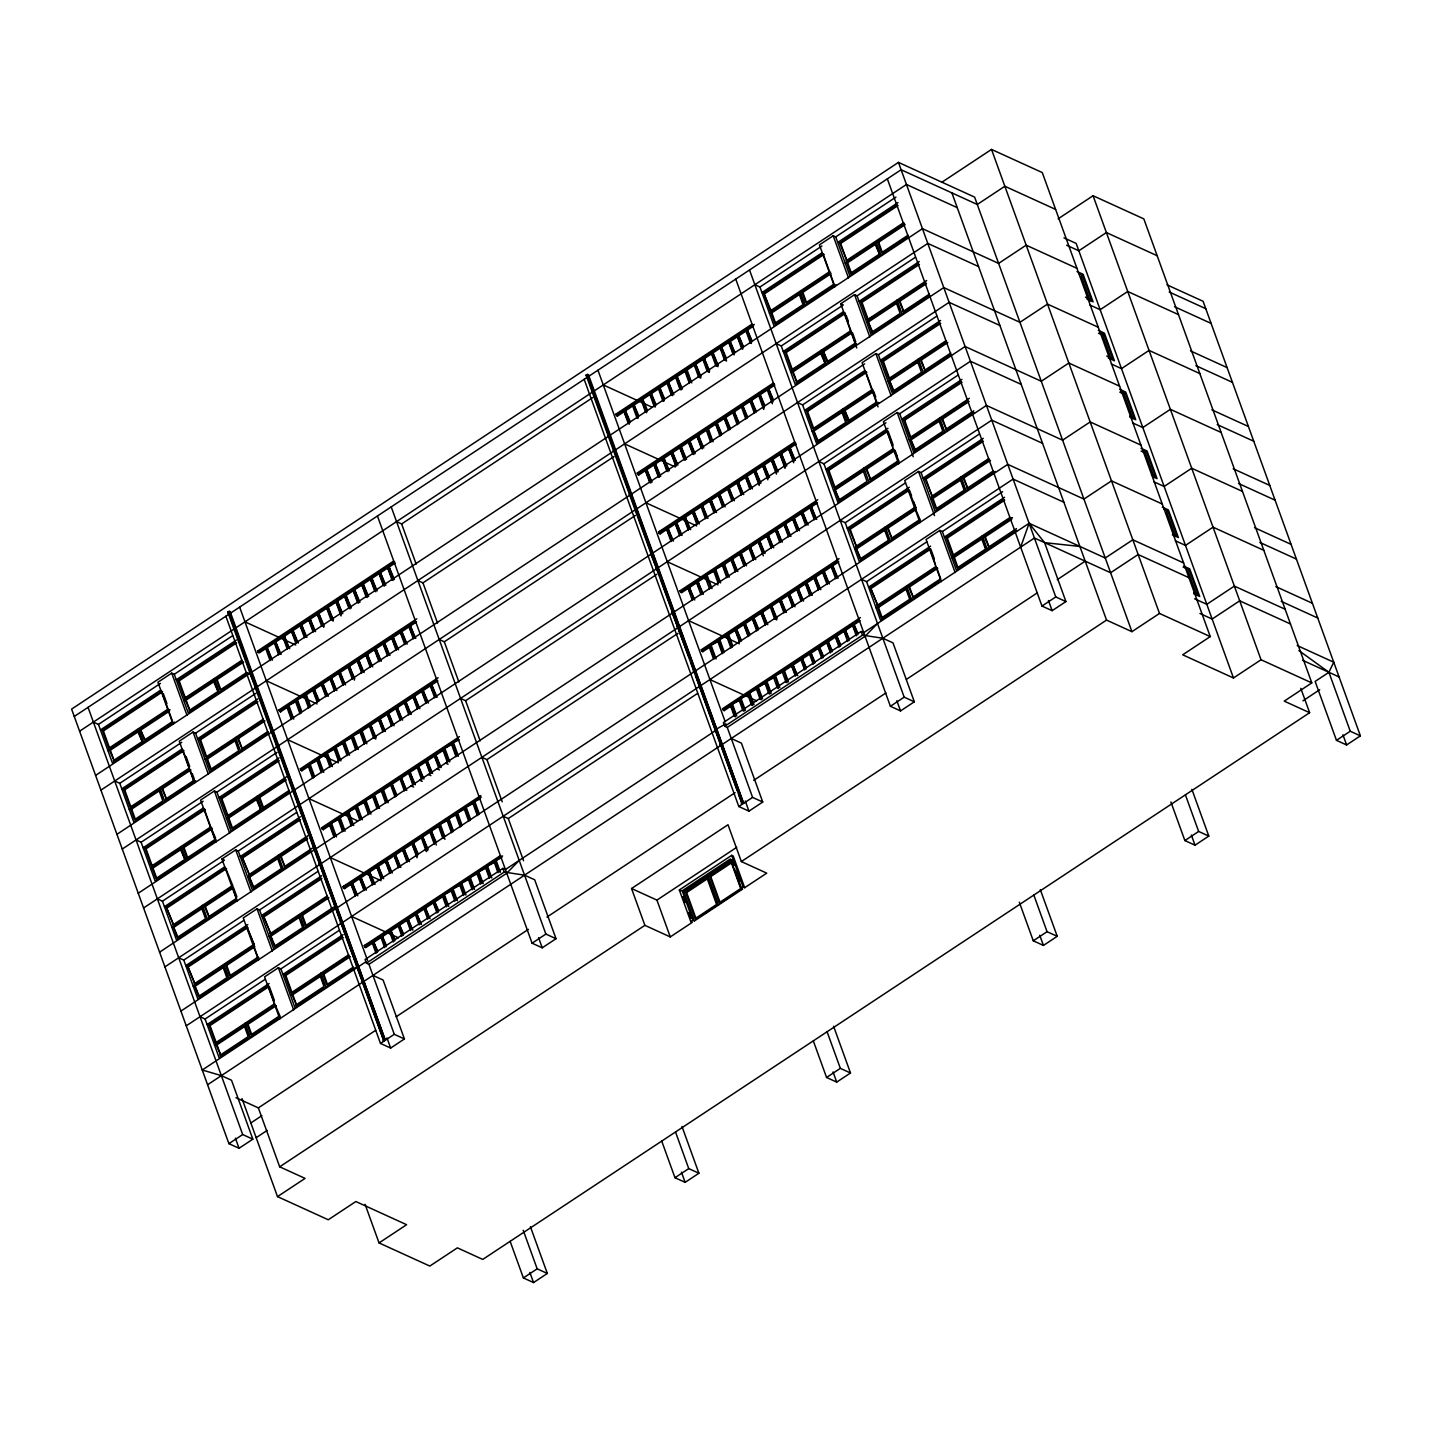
<?xml version="1.0" encoding="UTF-8"?>
<svg xmlns="http://www.w3.org/2000/svg" width="1432" height="1432" viewBox="0 0 1432 1432"><rect width="100%" height="100%" fill="white"/><g stroke="black" fill="none" stroke-linecap="round" stroke-linejoin="round"><path stroke-width="1.5" d="M1020.658 547.131L1029.107 523.289L1105.253 558.015L1132.819 539.792L1183.602 562.937M519.207 860.435L506.767 873.234L368.955 964.345L366.413 963.181L365.07 959.512L502.883 868.383L505.424 869.546L715.588 730.588L714.568 730.123L725.917 723.751M877.512 623.529L865.071 636.309L727.259 727.438L724.717 726.275L723.375 722.587L861.187 631.476L863.729 632.64L1029.107 523.289L1044.59 542.656L1065.927 601.565L1052.144 610.676L1041.977 606.058L887.339 178.857M365.07 1204.312L379.05 1242.922L429.815 1266.067L457.381 1247.845L482.763 1259.426L1309.636 712.706L1284.236 701.125L1311.802 682.903L1261.037 659.758L1233.471 677.98L1182.689 654.818L1210.255 636.596L1159.49 613.451L1131.924 631.673L974.619 197.115L898.455 162.389L71.6 709.108L228.905 1143.667L239.055 1148.285L252.838 1139.174L231.519 1080.247L221.351 1075.629L202.252 1070.008L365.822 961.839M383.937 1041.153L227.76 612.019L230.14 611.571L385.315 1040.241L229.138 611.106M738.572 794.08L742.241 804.247L586.064 375.112L588.445 374.665L743.62 803.334L587.442 374.2M230.14 611.571L227.76 612.019M586.064 375.112L588.445 374.665M74.267 716.465L229.299 613.952L249.902 670.874M587.066 375.578L587.603 377.046L230.677 613.039L228.279 613.487L229.299 613.952M591.917 391.312L594.316 390.864L906.456 184.477L957.22 207.64M79.601 731.197L234.633 628.684L233.613 628.218L236.011 627.771L592.938 391.777L613.594 448.86M248.434 673.147L188.254 712.957L174.256 674.293L171.715 673.13L157.932 682.241L173.2 724.431M908.103 236.996L849.731 275.588L835.733 236.906L833.191 235.761L819.426 244.872L834.695 287.044M93.384 722.086L98.45 724.395L160.474 683.404M174.256 674.293L232.61 635.701M396.557 521.624L401.64 523.933L592.723 397.595M754.861 284.717L759.945 287.026L821.95 246.018M835.733 236.906L895.931 197.115M100.455 729.926L160.653 690.135M176.243 679.806L236.441 640.014M761.949 292.558L822.129 252.748M837.738 242.438L897.936 202.646M102.37 730.481L161.619 691.298L162.639 691.763L103.39 730.947L102.37 730.481L108.796 748.256L168.063 709.073L161.619 691.298M242.008 660.188L184.603 698.136L178.159 680.379L235.564 642.413M763.847 293.113L823.114 253.929L829.54 271.704L770.291 310.887L763.847 293.113L771.293 311.353L791.663 297.874M874.88 242.867L847.1 261.233L839.653 242.993L897.058 205.044M178.159 680.379L179.179 680.827L236.584 642.878M764.867 293.578L824.134 254.395M839.653 242.993L840.656 243.458L898.079 205.51M941.898 182.222L991.517 149.429L1042.281 172.574L1210.255 636.596M846.079 260.767L903.485 222.801M137.597 730.356L109.817 748.721L103.39 730.947M141.303 727.904L169.066 709.538M189.31 696.149L185.605 698.601L179.179 680.827M193.016 693.697L213.386 680.236M217.091 677.784L241.167 661.87M395.196 563.009L259.192 652.938L258.172 652.473L257.635 651.005L393.585 561.111M689.705 381.968L685.713 370.924L617.496 416.032L616.476 415.566L615.939 414.099L751.889 324.205M800.936 291.752L830.56 272.17M876.724 241.632L880.429 239.198M885.978 235.51L904.505 223.267M107.955 750.637L169.978 709.628M183.744 700.517L242.617 661.602M769.449 313.268L830.077 273.172L831.097 273.637L802.851 292.325L801.831 291.86L805.786 302.814L834.05 284.127L830.077 273.172M845.238 263.148L904.111 224.233M260.517 650.235L273.548 641.608M277.271 639.155L299.628 624.37M303.351 621.918L312.659 615.76M320.106 610.837L325.69 607.132M331.293 603.445L394.606 561.577M615.939 414.099L616.959 414.546L663.517 383.776M670.964 378.836L676.548 375.148M682.133 371.461L752.91 324.67M128.433 751.8L114.309 761.144L109.333 749.724L110.353 750.189L138.6 731.519L137.579 731.054L142.574 742.474L139.262 733.345M141.356 729.693L169.602 711.006L168.6 710.54L172.556 721.495L144.31 740.183L140.336 729.228L144.668 738.822M213.064 695.863L190.116 711.024L185.122 699.622L186.142 700.069L214.388 681.399L213.386 680.934L218.362 692.354L215.051 683.225M246.59 672.557L220.098 690.063L216.143 679.108L217.145 679.573L243.637 662.067M258.172 652.473L394.176 562.543M616.476 415.566L754.288 324.438M804.05 305.088L803.03 304.64L774.784 323.31L770.828 312.355L771.83 312.82L800.094 294.133L804.05 305.088L796.998 309.76M878.836 254.52L850.572 273.19L846.616 262.235L847.637 262.7L875.883 244.031L874.863 243.565L879.839 254.985L872.786 259.657M908.067 235.188L881.593 252.694L877.619 241.74L878.639 242.205L905.113 224.681M690.743 382.434L686.071 369.546L687.092 370.011L753.5 326.102M113.307 760.678L141.553 742.009M189.096 710.576L217.342 691.889M133.731 748.31L137.275 745.965M147.084 739.485L152.383 735.976M155.909 733.649L162.98 728.977M168.278 725.469L171.804 723.142M222.891 689.365L228.171 685.856M231.715 683.529L238.768 678.857M244.066 675.349L247.611 673.022M781.102 320.267L784.629 317.94M788.155 315.595L793.453 312.104M819.176 295.099L806.807 303.28L802.851 292.325M822.702 292.772L828 289.264M856.891 270.165L860.417 267.82M865.716 264.311L869.26 261.984M894.964 244.979L882.595 253.16L878.639 242.205M898.49 242.652L903.789 239.144M174.471 722.068L112.448 763.077L98.45 724.395M835.948 284.7L773.942 325.69L759.945 287.026M95.604 775.392L922.459 228.673L998.605 263.399L1026.171 245.176L1076.954 268.339M100.92 790.124L255.97 687.611L258.154 693.643M634.931 507.787L614.274 450.704L257.348 686.698L254.95 687.145L255.97 687.611M267.945 733.291L209.573 771.884L195.575 733.202L193.052 732.056L179.269 741.167L194.537 783.34M856.748 347.976L840.745 303.781L854.528 294.67L857.07 295.833L871.068 334.497L929.44 295.905M114.703 781.013L119.787 783.322L181.792 742.313M195.575 733.202L255.773 693.41M417.893 580.551L422.959 582.86L614.042 456.522M776.198 343.644L781.281 345.953L843.287 304.944L840.745 303.781M857.07 295.833L915.442 257.241M121.792 788.853L181.971 749.043M197.58 738.733L257.778 698.941M783.268 351.466L843.466 311.675M859.075 301.364L919.254 261.555M123.689 789.408L182.956 750.225L183.976 750.69L124.709 789.873L123.689 789.408L130.133 807.183L189.382 768L182.956 750.225M263.327 719.115L205.922 757.063L199.496 739.288L256.901 701.34M785.183 352.039L844.45 312.856L845.453 313.322L786.204 352.505L785.183 352.039L791.61 369.814L798.179 366.592M873.985 316.472L867.416 319.694L860.972 301.919L918.377 263.971M199.496 739.288L200.516 739.753L257.921 701.805M860.972 301.919L861.992 302.385L919.398 264.419M791.61 369.814L850.877 330.631L844.45 312.856M867.416 319.694L926.665 280.511M132.997 806.413L157.072 790.5M162.621 786.83L182.992 773.352M208.786 756.293L232.861 740.38M238.428 736.71L262.504 720.797M291.09 716.286L287.76 707.068L280.511 711.865L278.971 709.932L416.784 618.803M711.042 440.895L707.032 429.851L638.815 474.941L637.813 474.493L637.276 473.007L773.226 383.132M805.59 361.705L850.035 332.314M881.396 311.585L886.945 307.916M892.494 304.228L925.842 282.194M129.292 809.563L189.919 769.467L190.939 769.933L162.693 788.62L161.673 788.155L166.649 799.575L162.693 788.62M205.08 759.443L263.953 720.529M790.768 372.195L851.413 332.099L855.369 343.054L827.123 361.741L823.149 350.768L828.144 362.189M866.575 322.075L925.43 283.142M281.853 709.162L293.023 701.769M298.608 698.064L319.085 684.532M324.688 680.827L399.17 631.584M404.755 627.878L414.063 621.721M637.276 473.007L638.296 473.473L696.024 435.31M699.747 432.84L750.028 399.6M755.613 395.894L764.921 389.737M768.644 387.284L774.247 383.579M159.936 790.428L158.916 789.981L162.872 800.936L134.626 819.605L130.67 808.65L131.672 809.116L159.936 790.428L162.568 797.731M235.725 740.326L234.705 739.861L238.679 750.816L210.432 769.485L206.459 758.53L207.479 758.996L235.725 740.326L238.374 747.629M238.482 738.5L242.455 749.455L237.461 738.035L238.482 738.5L264.974 720.976M279.509 711.4L415.513 621.47M637.813 474.493L773.817 384.564M813.018 372.195L797.123 382.702L792.147 371.282L793.167 371.747L821.413 353.06L820.393 352.594L825.387 364.014L822.075 354.885M824.17 351.234L852.416 332.564L855.727 341.693M868.956 321.627L897.22 302.94L896.199 302.492L900.155 313.447L871.909 332.117L867.953 321.162L872.929 332.582L888.825 322.075M899.958 301.132L903.932 312.087L898.956 300.666L899.958 301.132L926.45 283.608M292.79 718.596L288.118 705.707L296.37 701.376L299.7 710.594M301.4 712.903L296.728 699.997L304.98 695.683L308.31 704.884M310.01 707.193L305.338 694.305L306.358 694.771L416.515 621.936M712.062 441.36L707.408 428.472L708.41 428.938L774.819 385.029M165.629 799.11L193.893 780.422L189.919 769.467M241.435 748.99L267.909 731.483M796.12 382.237L824.367 363.549M902.912 311.621L929.404 294.097M139.173 817.744L135.646 820.071L131.672 809.116M142.699 815.399L147.997 811.89M151.541 809.563L158.594 804.891M168.421 798.394L171.947 796.067M175.474 793.74L194.895 780.888M214.979 767.624L211.435 769.951L207.479 758.996M218.505 765.279L223.804 761.788M227.33 759.443L234.4 754.771M244.21 748.292L247.736 745.947M253.034 742.456L267.175 733.112M818.316 368.686L823.615 365.178M831.67 359.862L838.74 355.19M844.021 351.681L847.565 349.354M852.863 345.846L856.39 343.519M894.123 318.566L899.403 315.076M907.458 309.742L923.354 299.234M195.79 780.995L133.785 821.986L119.787 783.322M270.952 731.34L273.333 730.893L943.778 287.599L1019.942 322.325L1047.508 304.103L1098.272 327.248M855.459 344.826L795.279 384.617L781.281 345.953M116.923 834.319L271.955 731.806L277.289 746.537L122.257 849.051M1058.141 218.81L1093.063 195.737L1143.828 218.881L1311.802 682.903M650.862 551.803L635.593 509.631L278.667 745.625L276.286 746.072L277.289 746.537M289.282 792.2L230.91 830.793L216.912 792.129L214.37 790.965L200.587 800.076L215.856 842.267M950.759 354.832L892.387 393.424L878.389 354.76L875.865 353.597L862.082 362.708L878.067 406.903M136.04 839.94L141.124 842.249L203.129 801.24M216.912 792.129L277.11 752.337M439.212 639.477L444.296 641.787L635.378 515.448M797.517 402.553L802.6 404.88L864.624 363.871M878.389 354.76L936.761 316.168M143.111 847.762L203.308 807.97M218.917 797.66L279.097 757.85M804.605 410.393L864.785 370.602M880.394 360.273L940.591 320.482M145.026 848.335L204.293 809.152L205.295 809.617L146.046 848.8L145.026 848.335L151.452 866.109L210.719 826.926L204.293 809.152M286.507 776.806L227.258 815.989L220.814 798.215L278.238 760.267M806.52 410.966L865.769 371.783L866.79 372.248L807.523 411.431L806.52 410.966L812.946 428.723L872.195 389.54L873.216 390.005M946.14 340.655L888.735 378.621L882.309 360.846L939.714 322.88M220.814 798.215L221.835 798.68L279.24 760.714M882.309 360.846L883.329 361.312L940.734 323.346M154.334 865.34L176.548 850.644M183.958 845.757L189.507 842.07M196.918 837.183L211.739 827.392M230.122 815.22L257.903 796.854L256.883 796.389M259.747 795.637L265.314 791.968M272.707 787.063L278.273 783.394M313.089 777.039L309.079 765.995L301.848 770.774L300.308 768.841L438.103 677.73M796.156 443.956L660.152 533.868L659.132 533.402L658.613 531.934L794.545 442.041M847.297 407.153L871.372 391.24M923.085 357.033L945.317 342.338M150.611 868.49L211.256 828.394L215.57 837.988M226.417 818.37L285.272 779.438M812.105 431.122L872.732 391.025L876.706 401.98L848.46 420.65L844.486 409.695L849.462 421.115L848.46 420.65M887.894 381.002L946.767 342.069M303.172 768.071L325.529 753.304M332.976 748.381L403.735 701.591M409.337 697.885L418.645 691.728M424.23 688.04L435.4 680.648M658.613 531.934L663.338 529.93M667.061 527.477L676.387 521.32M681.972 517.614L715.481 495.454M721.084 491.767L756.454 468.371M763.9 463.449L795.566 442.506M184.209 859.844L155.963 878.532L151.989 867.577L153.009 868.043L181.255 849.355L180.253 848.89L185.229 860.31L172.86 868.49M193.284 854.993L186.966 858.037L182.992 847.064L184.012 847.529L212.258 828.86M259.998 809.742L231.751 828.412L227.795 817.457L228.798 817.923L257.062 799.235L256.042 798.788L261.018 810.19L257.491 812.535M269.073 804.873L262.754 807.917L258.798 796.962L259.819 797.427L286.293 779.903M300.827 770.327L436.832 680.397M659.132 533.402L795.136 443.49M814.486 430.656L842.75 411.986L841.73 411.521L845.703 422.476L817.439 441.163L813.483 430.209L818.46 441.629L823.758 438.12M845.507 410.161L873.753 391.491L875.74 396.968M890.292 380.554L918.538 361.866L917.518 361.401L921.492 372.356L893.246 391.043L889.272 380.089L894.248 391.509L899.547 388M921.295 360.041L925.269 370.995L920.275 359.593L921.295 360.041L947.787 342.534M314.109 777.522L309.455 764.616L317.689 760.303L321.699 771.347M322.719 771.812L318.065 758.924L326.317 754.61L330.309 765.655M331.347 766.12L326.675 753.232L334.927 748.918L338.919 759.962M339.957 760.428L335.285 747.54L343.537 743.226L347.529 754.27M348.567 754.736L343.895 741.848L352.147 737.516L356.156 748.578M357.177 749.043L352.505 736.155L360.757 731.824L364.766 742.868M365.786 743.351L361.132 730.463L362.135 730.911L437.852 680.862M186.966 858.037L215.212 839.349L211.256 828.394M262.754 807.917L289.246 790.392M924.249 370.548L950.741 353.024M164.036 874.326L167.562 871.981M196.811 852.649L202.109 849.158M205.635 846.813L216.232 839.814M239.824 824.206L243.368 821.879M248.667 818.37L253.965 814.862M272.599 802.547L277.897 799.038M281.442 796.693L286.722 793.203M827.284 435.775L843.18 425.268M853.007 418.788L858.287 415.28M861.831 412.953L867.13 409.445M872.428 405.936L877.727 402.446M903.091 385.673L918.968 375.166M928.795 368.668L934.094 365.16M937.62 362.833L942.918 359.325M215.301 841.121L155.121 880.913L141.124 842.249M878.622 402.535L816.598 443.544L802.6 404.88M138.26 893.228L293.291 790.732L292.271 790.267L294.67 789.82L965.114 346.526L1041.279 381.252L1068.827 363.03L1119.609 386.175M1085.438 297.158L1091.524 299.932L1082.592 275.248L1081.214 276.161L1090.146 300.845M143.594 907.96L298.626 805.464L290.392 782.695M237.193 901.193L221.924 859.003L235.707 849.892L238.249 851.056L252.247 889.72L310.601 851.127M973.921 412.559L913.723 452.351L899.726 413.687L897.184 412.523L883.401 421.635L898.67 463.825M157.377 898.848L162.442 901.175L224.466 860.167L221.924 859.003M238.249 851.056L296.603 812.463M460.549 698.386L465.633 700.713L656.697 574.375M818.853 461.48L823.937 463.789L885.943 422.798M899.726 413.687L958.097 375.095M164.447 906.689L224.645 866.897M240.236 856.587L300.434 816.777M825.924 469.32L887.947 428.311M901.73 419.2L961.91 379.408M166.363 907.262L173.809 925.484L166.363 907.262L225.612 868.078L233.058 886.301L188.612 915.692M242.151 857.142L249.598 875.364L242.151 857.142L299.556 819.176M893.532 448.467L834.283 487.65L827.839 469.875L887.106 430.71M969.321 398.347L910.072 437.53L903.646 419.773L961.051 381.807M167.365 907.727L226.632 868.544M243.171 857.607L300.577 819.641M827.839 469.875L828.86 470.34L888.108 431.157L893.12 444.976M903.646 419.773L904.648 420.238L962.053 382.272M172.789 925.018L232.056 885.835M248.577 874.916L307.844 835.733M175.653 924.267L183.063 919.362M251.459 874.147L271.829 860.686M281.084 854.564L307.003 837.416M863.066 469.75L835.286 488.115L828.86 470.34M868.615 466.08L876.026 461.176M881.593 457.506L888.986 452.601M938.855 419.63L911.092 437.995L904.648 420.238M944.422 415.96L964.792 402.499M334.408 835.966L330.416 824.922L323.185 829.701L321.627 827.768L459.439 736.657M707.945 582.144L705.94 576.613L681.489 592.794L679.932 590.861L817.744 499.732M171.947 927.417L232.575 887.321M247.736 877.297L306.609 838.364M833.424 490.03L894.069 449.952L899.045 461.355M909.231 439.928L968.104 400.996M324.509 826.998L330.094 823.311M335.679 819.605L344.987 813.448M348.71 810.995L371.067 796.21M374.79 793.758L410.179 770.362M417.625 765.44L451.152 743.262M686.537 587.621L695.845 581.464M699.568 579.011L721.925 564.226M725.648 561.774L747.987 546.988M755.434 542.066L761.036 538.378M768.483 533.456L815.041 502.668M174.346 926.969L202.592 908.282L201.572 907.816L205.546 918.771L177.282 937.459L173.326 926.504L178.302 937.924M221.674 909.248L209.305 917.411L204.329 905.991L205.349 906.456L231.823 888.95M250.135 876.849L278.381 858.162L277.361 857.696L281.334 868.651L253.088 887.339L249.114 876.384L254.108 887.804M297.462 859.128L285.111 867.291L280.117 855.889L281.137 856.336L307.629 838.83M322.164 829.235L458.168 739.324M680.468 592.329L816.473 502.417M835.823 489.583L864.069 470.913L863.066 470.448L867.022 481.403L838.776 500.072L834.802 489.118L839.796 500.538L843.323 498.211M866.825 469.087L870.799 480.042L865.823 468.622L866.825 469.087L895.09 450.4L897.058 455.877M911.611 439.481L939.875 420.793L938.855 420.328L942.829 431.283L914.565 449.97L910.609 439.015L915.585 450.436L919.111 448.091M942.632 418.967L946.588 429.922L941.612 418.502L942.632 418.967L969.106 401.461M335.446 836.431L330.774 823.543L339.026 819.229L343.018 830.274M344.056 830.739L339.384 817.851L347.636 813.537L351.645 824.581M352.666 825.047L347.994 812.159L356.246 807.845L360.255 818.889M361.276 819.355L356.622 806.467L364.874 802.135L368.865 813.197M369.904 813.662L365.232 800.774L373.483 796.443L377.475 807.487M378.513 807.97L373.841 795.064L382.093 790.75L386.085 801.795M387.123 802.26L382.451 789.372L383.472 789.837L443.759 749.974L447.769 761.019M448.789 761.484L444.117 748.596L452.369 744.282L456.378 755.326M457.399 755.792L452.745 742.904L459.171 739.789M710.97 588.14L706.316 575.252L714.55 570.92L717.897 580.139M719.58 582.448L714.926 569.56L723.178 565.228L726.507 574.447M728.208 576.738L723.536 563.85L724.556 564.315L817.493 502.865M208.302 916.945L236.549 898.276L233.237 889.147M284.091 866.843L312.337 848.156M869.779 479.577L898.025 460.907M945.585 429.457L973.832 410.787M180.074 936.743L188.899 930.907M192.425 928.58L197.723 925.072M201.25 922.745L204.794 920.4M226.972 905.74L232.27 902.232M261.161 883.132L273.53 874.952M277.056 872.625L280.582 870.28M302.761 855.62L308.059 852.13M848.621 494.702L853.92 491.212M857.446 488.867L862.744 485.358M872.571 478.879L877.852 475.37M881.396 473.043L897.291 462.536M924.41 444.582L929.708 441.092M933.234 438.747L938.533 435.256M950.132 427.595L953.658 425.25M958.957 421.76L973.08 412.416M236.638 900.048L176.44 939.839L162.442 901.175M898.115 462.661L837.935 502.471L823.937 463.789M159.579 952.155L314.628 849.641L313.608 849.194L316.007 848.746L986.451 405.435L1062.598 440.179L1090.164 421.939L1140.928 445.101M1098.487 333.244L1102.551 335.088L1103.929 334.175L1112.861 358.859L1106.775 356.067M164.913 966.886L319.963 864.373L299.36 807.469M333.763 908.855L273.566 948.646L259.568 909.982L257.026 908.819L243.243 917.93L258.53 960.12M995.24 471.468L935.06 511.278L921.062 472.596L918.521 471.45L904.738 480.561L920.006 522.734M178.696 957.775L183.779 960.084L243.959 920.293M259.568 909.982L317.94 871.39M481.886 757.313L486.952 759.622L678.034 633.284M840.19 520.407L845.256 522.716L905.454 482.924M921.062 472.596L979.416 434.021M185.784 965.616L247.79 924.607M261.573 915.495L321.77 875.704M847.261 528.247L909.284 487.238M923.049 478.127L983.247 438.335M187.681 966.17L195.128 984.411L187.681 966.17L246.948 927.005L254.395 945.227L246.948 927.005M263.488 916.068L270.934 934.291L263.488 916.068L320.893 878.102M882.542 529.894L856.622 547.042L849.176 528.802L908.425 489.619L915.871 507.859L889.952 525.007M960.192 478.557L932.411 496.922L924.965 478.682L982.37 440.734M188.702 966.636L247.969 927.453M264.49 916.534L321.896 878.568M849.176 528.802L850.196 529.267L909.445 490.084L911.593 496.009M924.965 478.682L925.985 479.147L983.39 441.199M194.126 983.945L253.375 944.762M269.914 933.825L327.319 895.877M855.602 546.577L914.869 507.393M931.409 496.457L988.814 458.508M196.989 983.193L252.533 946.462M272.778 933.073L278.345 929.404M285.738 924.499L326.478 897.56M442.9 838.418L438.246 825.512L439.248 825.978L344.503 888.628L343.501 888.162L342.964 886.694L480.776 795.566M714.049 657.986L710.057 646.942L702.808 651.721L701.268 649.788L839.08 558.659M971.308 471.218L962.053 477.339L961.033 476.874M978.718 466.313L987.973 460.191M193.266 986.326L253.911 946.248M269.073 936.224L327.946 897.291M854.761 548.957L915.388 508.861L920.382 520.281M930.549 498.837L989.423 459.923M342.964 886.694L349.569 883.455M353.292 881.002L390.524 856.372M396.127 852.684L403.573 847.744M409.158 844.057L418.466 837.899M422.189 835.447L429.636 830.506M433.359 828.054L470.609 803.424M476.194 799.736L479.917 797.266M704.15 649.018L741.382 624.388M746.967 620.7L754.431 615.76M760.016 612.073L769.324 605.915M773.047 603.463L834.498 562.812M195.665 985.878L223.911 967.209L222.909 966.743L226.865 977.698L198.618 996.368L194.645 985.413L199.639 996.833M258.888 957.65L257.885 957.202L229.621 975.872L225.665 964.917L226.668 965.383L254.932 946.695M271.471 935.776L299.718 917.089L298.697 916.623L302.671 927.578L274.407 946.266L270.451 935.311L275.427 946.731M333.674 907.082L305.428 925.752L301.454 914.797L302.474 915.263L328.948 897.757M343.501 888.162L481.295 797.051M701.805 651.256L837.792 561.326M857.159 548.51L885.406 529.84L884.385 529.375L888.359 540.329L860.113 558.999L856.139 548.044L861.115 559.465L864.66 557.138M888.162 528.014L892.136 538.969L887.142 527.549L888.162 528.014L916.408 509.327M961.194 479.72L960.192 479.255L964.148 490.209L935.902 508.897L931.928 497.924L932.948 498.39L961.194 479.72L964.506 488.849M963.951 477.894L967.925 488.849L962.948 477.429L963.951 477.894L990.443 460.388M444.94 839.349L439.624 824.617L447.858 820.285L446.856 819.82L451.51 832.708M452.888 831.795L448.234 818.907L456.486 814.593L455.465 814.128L460.137 827.016M461.516 826.103L456.844 813.215L465.096 808.901L469.087 819.945M470.126 820.411L465.454 807.523L473.706 803.209L477.697 814.253M478.736 814.718L474.064 801.831L480.508 798.698M715.069 658.452L710.415 645.563L718.667 641.232L722.659 652.294M723.697 652.759L719.025 639.871L727.277 635.54L731.269 646.584M732.307 647.067L727.635 634.161L728.655 634.627L838.812 561.792M891.116 538.504L919.362 519.816M966.904 488.384L993.396 470.877M201.393 995.67L217.288 985.162M222.587 981.654L226.113 979.327M235.94 972.829L241.238 969.339M248.291 964.667L251.835 962.322M277.199 945.55L293.095 935.042M298.375 931.552L303.673 928.043M311.728 922.727L317.027 919.219M320.571 916.874L327.624 912.22M869.94 553.629L873.484 551.302M877.01 548.957L889.379 540.795M893.89 537.805L897.417 535.461M902.715 531.952L908.013 528.462M911.558 526.117L916.838 522.626M940.448 507.017L936.922 509.345L932.948 498.39M945.747 503.509L949.273 501.182M954.571 497.674L958.097 495.347M961.642 493.002L965.168 490.675M969.697 487.685L983.82 478.342M987.346 476.015L992.644 472.506M257.957 958.957L197.777 998.766L183.779 960.084M919.451 521.588L859.254 561.38L845.256 522.716M180.915 1011.082L694.252 671.662L691.352 663.625M1123.887 394.015L1125.266 393.102L1134.198 417.768L1132.819 418.681L1123.887 394.015L1119.824 392.153M186.25 1025.813L341.281 923.3L340.261 922.834L342.66 922.387L699.586 686.393L696.256 677.193M355.082 967.764L294.903 1007.573L280.905 968.891L278.363 967.746L264.58 976.857L279.849 1019.029M1016.577 530.395L956.379 570.187L942.381 531.523L939.857 530.377L926.074 539.488L941.343 581.66M200.032 1016.702L205.098 1019.011L265.296 979.219M280.905 968.891L339.277 930.317M503.205 816.24L508.288 818.549L697.509 693.446M861.509 579.333L866.593 581.643L926.79 541.851M942.381 531.523L1002.579 491.731M207.103 1024.542L269.127 983.533M282.91 974.422L343.089 934.631M868.597 587.174L930.603 546.165M944.386 537.054L1004.584 497.262M273.87 1005.371L216.465 1043.337L215.444 1042.872L209.018 1025.097L268.267 985.914M347.815 956.487L292.253 993.217L291.251 992.752L284.807 974.977L342.212 937.029M870.495 587.729L877.959 605.969L870.495 587.729L929.762 548.545L935.472 564.333M964.864 548.492L953.748 555.849L952.727 555.383L946.301 537.609L1003.707 499.661M209.018 1025.097L210.039 1025.563L269.288 986.379L274.3 1000.198M284.807 974.977L285.827 975.443L343.233 937.495M871.515 588.194L930.782 549.011L934.344 558.874M946.301 537.609L947.322 538.074L1004.727 500.126M215.444 1042.872L274.711 1003.689M291.251 992.752L348.656 954.804M876.939 605.503L936.188 566.32M952.727 555.383L1010.133 517.417M446.014 903.664L443.365 896.289L365.84 947.554L364.82 947.089L364.283 945.621L500.233 855.727M735.386 716.913L731.376 705.851L724.144 710.648L722.587 708.697L860.399 617.586M881.647 603.516L889.057 598.612M894.624 594.942L933.503 569.22M970.413 544.822L977.823 539.936M1011.153 517.883L983.372 536.248L982.352 535.783M214.603 1045.253L275.248 1005.157L280.225 1016.577L257.277 1031.756M290.392 995.133L349.265 956.218M876.098 607.884L936.725 567.788L937.745 568.253L909.499 586.923L908.479 586.476L913.455 597.896L909.499 586.923M951.886 557.764L1012.514 517.668M364.283 945.621L369.026 943.616M374.611 939.929L396.968 925.144M400.692 922.691L410 916.534M417.446 911.593L449.111 890.668M454.696 886.981L475.173 873.431M480.776 869.743L501.254 856.193M725.469 707.945L747.826 693.16M751.549 690.689L760.857 684.55M768.304 679.609L840.942 631.602M844.665 629.131L853.973 622.974M217.002 1044.805L220.958 1055.76L215.981 1044.34L217.002 1044.805L245.248 1026.135L248.559 1035.264M279.204 1016.111L250.958 1034.799L246.984 1023.844L248.005 1024.31L276.251 1005.622M292.79 994.685L296.764 1005.64L291.77 994.22L292.79 994.685L321.036 976.015L324.348 985.144M353.239 967.173L326.747 984.679L322.791 973.724L323.793 974.19L350.285 956.683M364.82 947.089L502.632 855.96M723.124 710.183L859.128 620.253M906.742 588.749L905.722 588.284L909.678 599.256L881.432 617.926L877.476 606.971L878.478 607.437L906.742 588.749L910.036 597.878M982.531 538.647L981.511 538.181L985.484 549.136L957.238 567.806L953.264 556.851L954.285 557.317L982.531 538.647L985.842 547.776M1003.384 538.432L989.243 547.776L984.267 536.356L985.288 536.821L1011.78 519.297M447.715 905.973L443.723 894.928L451.975 890.597L454.642 897.971M456.325 900.28L452.333 889.236L460.585 884.904L463.252 892.279M464.952 894.588L460.943 883.526L469.195 879.212L471.862 886.569M473.562 888.878L469.553 877.834L477.805 873.52L480.472 880.877M482.172 883.186L478.163 872.142L486.415 867.828L489.082 875.185M490.782 877.494L486.791 866.45L495.042 862.136L497.71 869.493M499.392 871.802L495.4 860.757L501.844 857.625M735.744 715.535L731.734 704.49L739.986 700.159L743.996 711.203M744.354 709.842L740.362 698.78L748.596 694.466L752.606 705.511M752.963 704.132L748.972 693.088L757.224 688.774L761.215 699.818M761.573 698.44L757.582 687.396L765.834 683.082L769.825 694.126M770.201 692.748L766.192 681.704L774.443 677.39L773.423 676.924L777.433 687.969M778.811 687.056L774.802 676.011L783.053 671.68L782.033 671.232L786.043 682.276M787.421 681.363L783.411 670.319L784.432 670.785L860.149 620.718M219.955 1055.294L248.201 1036.625L244.228 1025.67L245.248 1026.135M295.744 1005.192L323.99 986.505L320.034 975.55L321.036 976.015M912.435 597.43L940.699 578.743L936.725 567.788M988.241 547.31L1016.487 528.623M222.73 1054.596L228.028 1051.088M231.554 1048.761L236.853 1045.253M240.379 1042.926L247.45 1038.254M298.518 1004.476L303.817 1000.986M307.361 998.641L312.659 995.133M316.186 992.806L323.238 988.134M333.065 981.636L338.364 978.146M341.89 975.801L347.188 972.31M903.646 604.376L882.452 618.391L878.478 607.437M907.172 602.049L910.698 599.704M915.227 596.714L927.578 588.552M932.876 585.044L936.403 582.717M979.434 554.274L958.241 568.271L954.285 557.317M982.961 551.929L986.505 549.602M1008.683 534.924L1012.209 532.597M279.294 1017.884L219.096 1057.675L205.098 1019.011M940.788 580.515L880.591 620.307L866.593 581.643M366.413 963.181L504.225 872.07L524.542 875.167L534.691 879.785L556.028 938.712L542.245 947.823L532.095 943.205L377.439 516.003M724.717 726.275L862.529 635.164L882.846 638.242L892.995 642.878L914.332 701.805L900.549 710.916L890.4 706.28L735.744 279.097M1145.206 452.942L1146.584 452.029L1155.517 476.695L1154.138 477.608L1145.206 452.942L1141.143 451.08M207.586 1084.74L362.618 982.227L383.203 1039.113M700.32 688.398L720.923 745.32L363.996 981.314L361.598 981.761L362.618 982.227M236.011 1097.7L258.351 1107.885L375.667 1030.306M396.163 1016.774L528.39 929.35M547.006 917.035L735.099 792.666M753.715 780.351L885.943 692.927M906.42 679.377L1036.786 593.188M1057.281 579.638L1085.205 561.165M1167.921 510.955L1166.543 511.868L1175.475 536.535L1176.853 535.622L1167.921 510.955L1163.858 509.094M250.851 1122.957L261.859 1115.671M382.935 1040.688L384.313 1039.775M741.239 803.782L742.617 802.869M228.905 1143.667L242.688 1134.538L252.838 1139.174M380.5 1043.427L394.283 1034.316L404.433 1038.952L390.65 1048.063L380.5 1043.427L225.862 616.243M532.095 943.205L545.878 934.076L556.028 938.712M738.805 806.52L752.588 797.409L762.737 802.027L748.954 811.139L738.805 806.52L584.167 379.319M890.4 706.28L904.183 697.169L914.332 701.805M1041.977 606.058L1055.76 596.947L1065.927 601.565M631.548 888.52L728.011 824.743L741.346 861.563L766.729 873.144L744.676 887.715L743.154 887.017L731.698 855.352L679.323 889.97L690.797 921.653L692.318 922.333L670.265 936.922L644.883 925.341L631.548 888.52L656.93 900.102L670.265 936.922M256.167 1137.688L267.193 1130.403M656.93 900.102L736.692 847.35M682.187 890.811L730.427 858.932L741.096 888.395L742.617 889.075L694.377 920.973L692.855 920.275L682.187 890.811L683.708 891.51L694.377 920.973M683.708 891.51L731.949 859.63L734.079 865.519M685.624 892.082L706.978 877.959L707.999 878.407L686.644 892.53L685.624 892.082L695.218 918.592L716.591 904.469L706.978 877.959M709.735 876.133L731.108 862.01L732.11 862.476L710.755 876.599L709.735 876.133L719.347 902.643L740.702 888.52L731.108 862.01M258.351 1107.885L279.688 1166.812L644.883 925.341M741.346 861.563L1106.542 620.092L1131.924 631.673M1194.127 592.687L1198.172 594.548L1189.24 569.864L1187.862 570.777L1196.794 595.461M690.797 921.653L692.855 920.275M741.096 888.395L743.154 887.017M703.363 914.35L708.697 910.824M712.259 908.461L717.593 904.935M734.598 893.693L720.35 903.109L710.755 876.599M738.16 891.331L741.722 888.986M242.008 1098.577L277.504 1196.615L305.07 1178.393L279.688 1166.812M379.05 1242.922L406.616 1224.7L355.834 1201.538L328.268 1219.76L277.504 1196.615M1302.941 700.821L1319.695 689.741M523.396 1277.935L537.161 1268.824L547.328 1273.46L533.545 1282.571L523.396 1277.935L510.15 1241.365M674.973 1177.713L688.756 1168.601L698.905 1173.238L685.14 1182.349L674.973 1177.713L661.745 1141.143M826.568 1077.473L840.351 1068.361L850.501 1072.998L836.718 1082.109L826.568 1077.473L813.322 1040.903M1033.277 940.806L1047.061 931.695L1057.228 936.313L1043.445 945.424L1033.277 940.806L1019.316 902.196M1184.873 840.566L1198.656 831.455L1208.805 836.091L1195.022 845.202L1184.873 840.566L1170.893 801.956M1336.468 740.344L1350.251 731.233L1360.4 735.851L1346.617 744.962L1336.468 740.344L1315.131 681.417L1328.914 672.306L1333.729 662.211L1297.177 645.528M1044.59 542.656L1079.871 546.433M1055.617 209.412L1004.852 186.25L977.286 204.472L901.122 169.746L588.982 376.133L586.583 376.58L587.603 377.046M1157.163 255.719L1106.381 232.557L1078.833 250.779L1066.643 245.23M1063.976 237.855L1076.166 243.422L1233.471 677.98M1167.008 284.843L1203.095 301.293L1360.4 735.851M1169.21 292.003L1205.762 308.668M1174.526 306.716L1211.096 323.399M1178.5 314.628L1127.718 291.484L1100.152 309.706L1090.003 305.07M1076.989 271.471L1083.075 274.246L1093.081 301.866L1086.995 299.091M1078.547 273.405L1082.592 275.248M1190.529 350.912L1227.081 367.594M978.557 266.549L927.793 243.404L615.653 449.791L613.254 450.239L614.274 450.704M1195.863 365.643L1232.415 382.326M1199.819 373.555L1149.055 350.41L1121.489 368.633L1111.339 363.996M1098.326 330.398L1104.412 333.173L1114.418 360.792L1108.314 358.018M1099.866 332.331L1103.929 334.175M1211.866 409.838L1248.418 426.503M999.894 325.476L949.112 302.331L636.972 508.718L634.591 509.166L635.593 509.631M1217.2 424.57L1253.752 441.235M1221.156 432.482L1170.374 409.337L1142.826 427.559L1132.658 422.923M1119.645 389.307L1125.749 392.1L1135.737 419.719L1129.651 416.927M1121.202 391.258L1125.266 393.102M897.041 300.094L898.061 300.559M1130.134 415.924L1134.198 417.768M1233.185 468.765L1269.754 485.43M1021.213 384.403L970.448 361.258L658.308 567.627L657.288 567.179L655.91 568.092L656.93 568.54L300.004 804.551L297.605 804.999L298.626 805.464M1238.519 483.497L1275.089 500.162M1242.475 491.409L1191.71 468.246L1164.144 486.468L1153.995 481.85M1140.982 448.234L1147.068 451.008L1157.074 478.628L1153.011 476.784M1142.521 450.167L1146.584 452.029M800.094 294.133L799.074 293.667L803.03 304.64M871.909 332.117L872.929 332.582M918.377 359.02L919.38 359.486L889.755 379.068L883.329 361.312M1151.453 474.851L1155.517 476.695M1254.522 527.692L1291.073 544.357M770.291 310.887L771.293 311.353M1042.55 443.329L991.767 420.167L679.645 626.554L677.247 627.001L678.267 627.467L321.341 863.46L318.942 863.926L319.963 864.373M1259.856 542.424L1296.408 559.089M1162.265 504.028L1111.501 480.866L1083.934 499.088L1007.77 464.362L695.63 670.749L693.249 671.196L694.252 671.662M1263.812 550.336L1213.047 527.173L1185.481 545.395L1175.314 540.777M821.252 350.214L822.254 350.679M1162.301 507.161L1168.405 509.935L1178.393 537.555L1172.307 534.78M893.246 391.043L894.248 391.509M939.696 417.947L940.717 418.413M746.698 330.595L745.678 330.13L750.332 343.036M1172.79 533.778L1176.853 535.622M1275.858 586.601L1312.41 603.284M1063.887 502.256L1013.104 479.093L700.964 685.481L698.565 685.928L699.586 686.393M1281.193 601.333L1317.744 618.015M1285.148 609.244L1234.366 586.1L1206.8 604.322L1194.628 598.773M842.571 409.14L843.591 409.606L813.967 429.188L807.523 411.431M1183.638 566.087L1189.724 568.862L1199.73 596.482L1193.644 593.707M1183.154 567.09L1189.24 569.864M914.565 449.97L915.585 450.436M1188.936 577.669L1138.154 554.524L1110.588 572.746L1034.441 538.02L722.301 744.407L719.902 744.855L720.923 745.32M1290.465 623.976L1239.7 600.831L1212.134 619.054L1199.962 613.505M768.017 389.522L766.997 389.056L772.331 403.788M759.408 395.214L758.387 394.749L763.721 409.48M685.713 370.924L684.693 370.458L689.365 383.346M750.798 400.906L749.777 400.459L754.449 413.347M1302.511 660.259L1339.063 676.924M742.188 406.616L741.167 406.151L745.839 419.039M817.439 441.163L818.46 441.629M676.405 377.064L675.385 376.616L680.057 389.504M863.908 468.067L864.928 468.533M733.56 412.309L732.558 411.843L737.212 424.731M667.795 382.774L666.775 382.308L671.447 395.196M659.185 388.466L658.165 388L662.837 400.888M650.576 394.158L649.555 393.693L654.227 406.581M641.948 399.85L640.945 399.385L645.599 412.273M707.032 429.851L706.03 429.385L710.684 442.273M603.284 384.94L652.025 407.171M633.338 405.542L632.335 405.077L636.989 417.965M838.776 500.072L839.796 500.538M885.227 526.976L886.247 527.441M610.318 435.06L607.92 435.507L608.94 435.972M728.369 488.76L727.349 488.312L732.02 501.2M624.603 443.866L675.385 467.011M906.563 585.903L907.584 586.368M631.637 493.986L629.257 494.434L630.259 494.899M749.706 547.686L748.685 547.221L753.357 560.109M645.939 502.793L696.704 525.938M723.178 565.228L722.158 564.763L726.83 577.651M714.55 570.92L713.548 570.455L718.202 583.361M705.94 576.613L704.938 576.165L709.592 589.053M652.974 552.913L650.576 553.361L659.114 574.572M771.025 606.613L770.022 606.148L774.676 619.036M667.258 561.72L718.041 584.865M679.932 590.861L680.952 591.327M727.277 635.54L726.257 635.074L730.929 647.962M674.311 611.822L671.912 612.269L689.168 657.592M688.595 620.629L739.36 643.791M718.667 641.232L717.647 640.784L722.319 653.672M710.057 646.942L709.037 646.476L713.691 659.364M701.268 649.788L702.808 651.721M765.834 683.082L764.813 682.617L768.823 693.661M757.224 688.774L756.203 688.309L760.195 699.353M748.596 694.466L747.593 694.001L751.585 705.045M709.932 679.556L756.633 700.857M739.986 700.159L738.984 699.693L742.975 710.755M731.376 705.851L730.356 705.403L734.365 716.447M722.587 708.697L724.144 710.648M731.251 738.482L741.4 743.118L762.737 802.027M327.409 607.83L326.389 607.365L331.06 620.253M348.728 666.757L347.725 666.292L352.379 679.18M244.962 621.846L295.744 645.009M731.698 855.352L733.22 856.05L744.676 887.715M257.635 651.005L258.655 651.471M452.369 744.282L451.366 743.817L456.02 756.705M443.759 749.974L442.739 749.509L447.411 762.397M304.98 695.683L303.96 695.218L308.632 708.106M252.014 671.966L249.615 672.413L255.29 685.767M370.065 725.684L369.044 725.218L373.716 738.107M266.298 680.773L317.081 703.935M445.549 763.077L448.073 764.24M296.37 701.376L295.35 700.91L300.022 713.798M436.921 768.787L439.463 769.933M287.76 707.068L286.74 706.62L291.412 719.508M428.311 774.479L430.853 775.625M679.323 889.97L680.844 890.668M214.227 678.553L215.248 679.019M278.971 709.932L280.511 711.865M473.706 803.209L472.685 802.743L477.357 815.631M419.701 780.172L422.243 781.335M465.096 808.901L464.075 808.436L468.747 821.324M411.091 785.864L413.633 787.027M391.401 784.593L390.381 784.145L395.053 797.033M287.635 739.7L338.4 762.844M382.093 790.75L381.073 790.285L385.745 803.173M309.079 765.995L308.077 765.529L312.731 778.417M373.483 796.443L372.463 795.977L377.135 808.865M235.546 737.48L236.566 737.928M300.308 768.841L301.848 770.774M430.638 831.67L429.618 831.222L434.29 844.11M364.874 802.135L363.853 801.687L368.525 814.575M495.042 862.136L494.022 861.67L498.014 872.715M422.028 837.38L421.008 836.915L426.342 851.646M356.246 807.845L355.243 807.38L359.897 820.268M486.415 867.828L485.412 867.362L489.404 878.407M347.636 813.537L346.616 813.072L351.288 825.96M477.805 873.52L476.784 873.055L480.794 884.099M308.954 798.626L357.696 820.858M339.026 819.229L338.006 818.764L342.678 831.652M469.195 879.212L468.175 878.747L472.184 889.791M138.421 728.673L139.441 729.121M330.416 824.922L329.396 824.456L334.068 837.344M460.585 884.904L459.565 884.439L463.574 895.483M321.627 827.768L323.185 829.701M451.975 890.597L450.955 890.131L454.946 901.193M443.365 896.289L442.345 895.841L446.337 906.886M330.291 857.553L381.055 880.698M159.757 787.582L160.778 788.048M424.749 908.604L423.729 908.139L427.738 919.183M416.139 914.296L415.119 913.831L419.129 924.875M278.22 855.316L279.222 855.781M407.529 919.988L406.509 919.523L410.519 930.567M398.919 925.681L397.899 925.215L401.891 936.259M390.292 931.373L389.289 930.907L393.281 941.97M337.325 907.655L334.927 908.103L335.947 908.568L320.679 866.396M351.628 916.462L398.329 937.763M381.682 937.065L380.679 936.618L384.671 947.662M181.094 846.509L182.097 846.974M373.072 942.775L372.051 942.31L376.061 953.354M358.662 966.582L356.264 967.03L357.284 967.495L336.61 910.412M372.947 975.389L383.096 980.025L404.433 1038.952M202.413 905.436L203.434 905.901M320.875 973.169L321.896 973.635M245.087 1023.271L246.089 1023.737M1298.878 650.558L1328.914 672.306L1350.251 731.233M1342.947 734.813L1346.617 744.962M1300.793 688.327L1309.636 712.706M1093.063 195.737L1261.037 659.758M1102.551 335.088L1110.731 357.714M991.517 149.429L1159.49 613.451M1191.889 789.354L1208.805 836.091M1185.41 794.885L1198.656 831.455M1191.352 835.035L1195.022 845.202M951.904 192.908L1106.542 620.092M898.455 162.389L1055.76 596.947M1048.457 600.527L1052.144 610.676M985.288 536.821L989.243 547.776M876.241 242.652L880.752 255.075M897.578 301.579L902.071 314.002M918.897 360.488L923.407 372.929M940.233 419.415L944.726 431.855M961.57 478.342L966.063 490.764M982.889 537.269L987.4 549.691M876.545 245.856L879.839 254.985M897.864 304.765L899.851 310.243M919.201 363.692L921.188 369.17M940.538 422.619L943.169 429.922M840.656 243.458L847.1 261.233M847.637 262.7L851.592 273.655M861.992 302.385L868.418 320.159M925.985 479.147L932.411 496.922M947.322 538.074L953.748 555.849M833.191 235.761L848.478 277.933M854.528 294.67L869.797 336.86M875.865 353.597L891.134 395.787M897.184 412.523L913.186 456.719M918.521 471.45L934.523 515.645M939.857 530.377L955.126 572.549M846.169 315.291L848.317 321.215M913.741 501.934L915.871 507.859M865.769 371.783L872.195 389.54M887.822 432.679L892.816 446.498M1040.294 889.594L1057.228 936.313M1033.832 895.107L1047.061 931.695M1039.757 935.275L1043.445 945.424M800.452 292.772L804.945 305.195M821.771 351.681L826.282 364.122M843.108 410.608L847.601 423.049M864.445 469.535L868.938 481.957M885.764 528.462L890.274 540.884M907.1 587.389L911.593 599.811M843.412 413.812L845.381 419.29M886.068 531.666L888.717 538.969M771.83 312.82L775.804 323.775M786.204 352.505L792.63 370.262M793.167 371.747L797.123 382.702M850.196 529.267L856.622 547.042M749.527 269.986L904.183 697.169M896.862 700.749L900.549 710.916M861.187 631.476L862.529 635.164M752.068 340.744L747.057 329.235L751.711 342.123M773.405 399.653L768.375 388.144L773.047 401.032M795.387 460.424L789.712 447.07L794.384 459.958M816.723 519.351L811.049 505.997L815.703 518.885M838.06 578.277L832.368 564.924L837.04 577.812M858.054 633.517L853.705 623.851L857.696 634.895M747.361 332.439L751.352 343.483M768.68 391.366L772.689 402.41M794.008 461.337L788.334 447.983L793.668 462.715M814.02 516.576L809.671 506.91L814.325 519.798M835.339 575.503L830.99 565.837L835.662 578.725M855.334 630.742L852.326 624.746L856.318 635.808M743.459 346.437L738.447 334.927L743.101 347.815M764.778 405.363L759.765 393.854L764.437 406.742M786.777 466.116L781.102 452.763L785.774 465.651M808.113 525.043L802.421 511.689L807.093 524.577M829.432 583.97L823.758 570.616L828.43 583.504M849.445 639.209L845.095 629.543L849.087 640.587M742.743 349.193L737.068 335.84L741.722 348.728M760.07 397.058L764.079 408.102M785.398 467.029L779.724 453.675L785.058 468.407M805.393 522.268L801.043 512.602L805.715 525.49M826.729 581.195L822.38 571.529L827.052 584.417M846.724 636.435L843.717 630.456L847.708 641.5M734.849 352.129L729.819 340.619L734.491 353.507M756.168 411.056L751.156 399.546L755.827 412.434M778.167 471.808L772.492 458.455L777.146 471.361M799.504 530.735L793.811 517.382L798.483 530.27M820.822 589.662L815.148 576.308L819.82 589.196M840.817 644.901L836.485 635.235L840.477 646.279M734.133 354.885L728.441 341.532L733.112 354.42M751.46 402.75L754.127 410.125M776.788 472.721L771.114 459.368L776.448 474.099M796.783 527.961L792.433 518.295L797.105 531.183M818.782 588.731L813.77 577.221L818.442 590.109M838.776 643.97L835.107 636.148L839.098 647.192M726.221 357.821L721.209 346.311L726.543 361.043M747.558 416.748L742.546 405.238L747.218 418.126M769.557 477.518L763.865 464.165L768.537 477.053M790.894 536.427L785.201 523.074L789.873 535.962M812.212 595.354L806.538 582.001L811.192 594.889M832.207 650.593L827.857 640.927L831.867 651.972M722.175 351.377L719.831 347.224L724.503 360.112M723.518 355.046L725.523 360.578M742.85 408.442L745.517 415.817M768.178 478.413L762.504 465.078L767.821 479.792M788.173 533.671L783.823 523.987L788.495 536.875M810.172 594.423L805.16 582.913L809.814 595.802M830.166 649.663L826.479 641.84L830.488 652.885M718.273 365.357L712.599 352.004L717.933 366.735M738.948 422.44L733.936 410.93L738.59 423.818M760.947 483.21L755.255 469.857L759.927 482.745M782.266 542.137L776.592 528.784L781.263 541.672M803.603 601.046L797.928 587.693L802.582 600.581M823.597 656.286L819.247 646.62L823.257 657.664M713.566 357.069L711.221 352.916L715.893 365.804M714.908 360.739L716.913 366.27M734.24 414.152L736.907 421.509M759.569 484.123L753.876 470.77L759.211 485.502M779.563 539.363L775.213 529.679L779.885 542.585M801.562 600.115L796.55 588.606L801.204 601.494M818.889 647.998L821.556 655.355M817.869 647.533L821.879 658.577M709.663 371.049L703.989 357.696L709.323 372.427M730.338 428.132L725.326 416.623L729.98 429.51M752.337 488.903L746.645 475.549L751.317 488.437M773.656 547.83L767.982 534.476L772.636 547.364M794.993 606.738L789.3 593.403L793.972 606.291M814.987 661.996L810.637 652.312L814.629 663.374M704.956 362.761L702.611 358.609L707.283 371.497M706.298 366.449L708.285 371.962M728.279 427.201L723.948 417.535L728.602 430.423M749.616 486.128L745.267 476.462L749.938 489.35M770.953 545.055L766.603 535.389L771.257 548.277M792.952 605.808L787.922 594.298L792.594 607.186M810.279 653.69L812.946 661.065M809.259 653.225L813.251 664.269M701.053 376.741L695.379 363.406L700.713 378.12M721.728 433.824L716.698 422.315L721.37 435.203M743.709 494.595L738.035 481.242L742.707 494.13M765.046 553.522L759.372 540.168L764.026 553.056M786.383 612.448L780.691 599.095L785.363 611.983M806.377 667.688L802.027 658.004L806.019 669.066M696.346 368.454L694.001 364.301L698.655 377.189M697.67 372.141L699.675 377.654M719.67 432.894L715.32 423.228L719.992 436.116M741.006 491.82L736.657 482.154L741.328 495.042M762.343 550.747L757.993 541.081L763.31 555.813M784.324 611.518L779.312 600.008L783.984 612.896M801.669 659.382L804.319 666.757M800.649 658.917L804.641 669.979M687.092 370.011L691.745 382.899M708.41 428.938L713.082 441.826M734.419 500.752L728.727 487.399L733.399 500.287M755.738 559.661L750.064 546.308L754.736 559.214M777.075 618.588L771.4 605.235L776.717 619.966M797.731 675.671L792.719 664.162L796.729 675.206M729.031 490.603L732.361 499.822M750.368 549.53L753.697 558.731M771.687 608.457L775.697 619.501M795.691 674.74L791.341 665.075L795.351 676.119M682.455 389.056L676.763 375.703L681.435 388.591M703.774 447.965L698.1 434.63L702.772 447.518M725.111 506.892L719.437 493.539L724.091 506.427M746.448 565.819L740.756 552.466L745.428 565.354M767.767 624.746L762.092 611.392L766.764 624.28M784.432 670.785L788.441 681.829M677.067 378.907L681.077 389.969M702.396 448.878L696.722 435.525L701.394 448.413M722.408 504.118L718.058 494.452L722.712 507.34M743.727 563.045L739.377 553.378L744.049 566.267M765.726 623.815L760.714 612.305L765.386 625.193M785.058 677.211L787.063 682.742M673.846 394.749L668.153 381.395L672.825 394.283M695.164 453.675L689.49 440.322L694.144 453.21M716.501 512.584L710.809 499.231L715.481 512.137M737.82 571.511L732.146 558.158L736.818 571.046M758.495 628.594L753.483 617.085L758.137 629.973M775.822 676.477L779.813 687.521M668.458 384.617L672.467 395.662M693.786 454.588L688.112 441.235L692.784 454.123M713.78 509.828L709.431 500.144L714.103 513.032M735.117 568.737L730.768 559.071L735.439 571.959M757.116 629.507L752.104 617.998L756.758 630.885M776.448 682.903L778.435 688.434M664.555 398.597L659.543 387.088L664.215 399.976M686.555 459.368L680.88 446.014L685.534 458.902M707.891 518.295L702.199 504.941L706.871 517.829M724.556 564.315L729.21 577.203M749.885 634.287L744.855 622.777L749.527 635.665M767.212 682.169L771.204 693.213M659.848 390.31L663.839 401.354M685.176 460.281L679.502 446.927L684.156 459.815M701.841 506.302L705.17 515.52M748.506 635.199L743.477 623.69L748.148 636.578M700.821 505.854L705.493 518.742M655.946 404.289L650.933 392.78L655.605 405.668M677.945 465.06L672.252 451.707L676.924 464.595M699.264 523.987L693.589 510.633L698.261 523.521M715.928 570.008L720.6 582.913M741.257 639.979L736.245 628.469L740.917 641.357M758.602 687.861L762.594 698.905M651.238 396.002L655.23 407.046M676.566 465.973L670.874 452.619L675.546 465.507M696.561 521.212L692.211 511.546L696.883 524.434M739.879 640.892L734.867 629.382L739.538 642.27M647.336 409.982L642.324 398.472L646.978 411.36M669.335 470.752L663.643 457.399L668.314 470.287M690.654 529.679L684.979 516.326L689.651 529.213M707.318 575.718L711.99 588.606M728.655 634.627L732.647 645.689M749.974 693.553L753.984 704.598M642.628 401.694L646.62 412.738M667.956 471.665L662.264 458.312L666.936 471.2M687.951 526.904L683.601 517.238L688.273 530.126M638.726 415.692L633.696 404.164L638.368 417.07M660.725 476.444L655.033 463.091L659.705 475.979M682.044 535.371L676.369 522.018L681.023 534.906M703.38 594.298L697.688 580.945L702.36 593.832M720.045 640.337L724.037 651.381M741.364 699.246L745.374 710.308M634 407.386L638.01 418.43M659.347 477.357L653.654 464.004L658.326 476.892M679.341 532.597L674.991 522.931L679.645 535.819M699.335 587.836L696.31 581.857L700.982 594.745M630.098 421.384L625.086 409.874L629.758 422.762M652.097 482.137L646.423 468.783L651.095 481.689M673.434 541.063L667.76 527.71L672.413 540.598M694.771 599.99L689.078 586.637L693.75 599.525M711.418 646.029L716.09 658.917M732.754 704.938L736.764 716M629.4 424.123L623.708 410.787L628.38 423.675M650.719 483.049L645.044 469.696L649.716 482.584M670.713 538.289L666.381 528.623L671.035 541.511M690.725 593.528L687.7 587.55L692.372 600.438M616.959 414.546L617.496 416.032M638.296 473.473L638.815 474.941M659.615 532.4L660.152 533.868M597.95 370.208L725.201 721.746M727.259 727.438L752.588 797.409M833.585 1026.261L850.501 1072.998M745.284 800.989L748.954 811.139M827.105 1031.792L840.351 1068.361M588.266 378.889L592.275 389.934M661.298 580.604L672.199 610.73M721.656 747.343L737.104 790.017M833.048 1071.942L836.718 1082.109M736.209 871.408L739.771 881.235M734.33 868.58L740.971 886.945M707.838 875.561L718.488 905.024M708.733 880.447L716.859 902.894M686.644 892.53L696.238 919.058M682.992 896.611L685.14 902.554M688.72 912.452L690.886 918.377M681.99 1126.501L698.905 1173.238M675.528 1132.032L688.756 1168.601M681.453 1172.182L685.14 1182.349M401.64 523.933L416.175 564.118M422.959 582.86L437.512 623.027M444.296 641.787L458.849 681.954M465.633 700.713L480.168 740.881M486.952 759.622L502.22 801.813M508.288 818.549L523.557 860.739M391.222 506.892L545.878 934.076M538.557 937.674L542.245 947.823M502.883 868.383L504.225 872.07M394.426 579.495L388.752 566.141L393.406 579.029M415.763 638.421L410.071 625.068L414.743 637.956M437.082 697.33L431.408 683.977L436.08 696.865M453.747 743.369L458.419 756.257M475.084 802.296L479.076 813.34M496.421 861.223L500.412 872.267M393.048 580.408L387.374 567.054L392.028 579.942M413.043 635.647L408.693 625.963L413.365 638.869M434.379 694.556L430.03 684.89L434.702 697.778M385.817 585.187L380.142 571.833L384.796 584.721M407.153 644.114L401.461 630.76L406.133 643.648M428.472 703.023L422.798 689.687L427.452 702.575M445.137 749.061L449.809 761.949M466.474 807.988L470.466 819.032M487.793 866.915L491.803 877.959M384.438 586.1L378.764 572.746L383.418 585.634M404.433 641.339L400.083 631.673L404.755 644.561M425.769 700.266L421.42 690.582L426.092 703.488M377.207 590.879L371.515 577.526L376.186 590.414M398.526 649.806L392.851 636.452L397.523 649.34M419.862 708.733L414.188 695.379L418.842 708.267M441.199 767.642L435.507 754.288L440.179 767.194M457.864 813.68L461.856 824.725M479.183 872.607L483.193 883.651M375.828 591.792L370.136 578.438L374.808 591.327M396.485 648.875L391.473 637.365L396.145 650.253M417.16 705.958L412.81 696.292L417.464 709.18M439.141 766.711L434.129 755.201L438.801 768.089M457.148 816.437L460.478 825.638M368.597 596.571L362.905 583.218L367.577 596.106M389.916 655.498L384.241 642.145L388.913 655.033M411.252 714.425L405.56 701.071L410.232 713.959M432.571 773.352L426.897 759.998L431.569 772.886M449.236 819.373L453.246 830.417M470.573 878.299L474.565 889.344M367.219 597.484L361.526 584.131L366.198 597.019M387.875 654.567L382.863 643.058L387.535 655.946M408.532 711.65L404.182 701.984L408.854 714.872M430.531 772.421L425.519 760.911L430.191 773.799M448.538 822.129L451.868 831.33M359.969 602.263L354.295 588.91L358.967 601.798M381.306 661.19L375.632 647.837L380.286 660.725M402.643 720.117L396.95 706.764L401.622 719.652M423.962 779.044L418.287 765.69L422.959 778.578M440.626 825.065L444.636 836.127M461.963 883.992L465.955 895.036M358.591 603.176L352.916 589.823L357.588 602.711M379.265 660.259L374.253 648.75L378.907 661.638M399.922 717.342L395.572 707.677L400.244 720.565M417.929 767.069L421.921 778.113M439.91 827.821L443.258 837.04M416.909 766.603L421.581 779.491M351.359 607.973L345.685 594.62L350.357 607.508M372.696 666.882L367.004 653.529L371.676 666.417M394.033 725.809L388.34 712.456L393.012 725.344M415.352 784.736L409.677 771.383L414.331 784.271M436.008 841.819L430.996 830.309L436.33 845.041M453.353 889.684L457.345 900.746M349.981 608.868L344.306 595.515L348.978 608.421M370.655 665.952L365.643 654.442L370.297 667.33M391.974 724.878L386.962 713.369L391.634 726.257M409.301 772.761L413.311 783.805M431.3 833.514L434.648 842.732M408.299 772.295L412.953 785.183M342.749 613.666L337.075 600.312L341.729 613.2M364.086 672.575L358.394 659.239L363.066 672.127M385.405 731.501L379.731 718.148L384.403 731.036M406.742 790.428L401.067 777.075L405.721 789.963M428.079 849.355L422.386 836.002L427.721 850.733M444.726 895.394L448.735 906.438M341.371 614.579L335.697 601.225L341.031 615.957M362.028 671.644L357.015 660.134L361.687 673.022M383.364 730.571L378.352 719.061L383.024 731.949M400.692 778.453L404.701 789.497M422.691 839.224L426.02 848.424M399.689 777.988L404.343 790.876M333.441 619.805L327.767 606.452L333.101 621.184M354.778 678.732L349.104 665.379L354.438 680.111M376.115 737.659L370.423 724.306L375.757 739.037M396.771 794.742L391.759 783.232L396.431 796.12M418.108 853.669L413.078 842.141L417.75 855.047M438.765 910.734L434.415 901.068L438.425 912.112M328.071 609.674L331.401 618.875M349.408 668.601L352.737 677.801M370.727 727.528L374.736 738.572M392.064 786.437L394.731 793.811M417.392 856.408L411.7 843.054L417.034 857.786M437.387 911.647L433.037 901.981L437.046 913.025M324.151 625.963L318.459 612.61L323.793 627.341M345.47 684.89L339.796 671.536L344.468 684.424M362.135 730.911L366.807 743.799M383.472 789.837L388.144 802.726M409.463 861.652L403.788 848.299L408.442 861.187M430.137 918.735L425.107 907.226L429.117 918.27M321.43 623.188L317.081 613.523L321.752 626.41M342.767 682.115L338.417 672.449L343.089 685.337M407.422 860.722L402.41 849.212L407.064 862.1M425.411 910.448L427.416 915.961M359.754 731.358L364.408 744.246M315.541 631.655L309.849 618.302L314.521 631.19M336.86 690.582L331.186 677.229L335.84 690.117M353.525 736.621L358.197 749.509M374.862 795.53L379.516 808.418M400.853 867.345L395.178 853.991L399.832 866.879M421.509 924.428L416.497 912.918L420.507 923.962M530.413 1226.723L547.328 1273.46M312.82 628.881L308.471 619.215L313.143 632.103M334.157 687.808L329.808 678.142L334.462 691.029M398.812 866.414L393.8 854.904L398.454 867.792M416.801 916.14L418.806 921.653M351.126 737.068L355.798 749.956M523.199 1230.231L537.161 1268.824M306.913 637.347L301.239 623.994L305.911 636.882M328.25 696.274L322.576 682.921L327.23 695.809M344.915 742.313L349.587 755.201M366.252 801.222L370.906 814.128M392.243 873.037L386.55 859.683L391.222 872.571M412.899 930.12L407.887 918.61L411.879 929.654M304.21 634.573L299.861 624.907L304.533 637.795M325.547 693.5L321.198 683.834L325.852 696.722M390.202 872.106L385.172 860.596L389.844 873.484M408.192 921.832L410.196 927.345M342.517 742.76L347.188 755.649M529.858 1272.422L533.545 1282.571M298.304 643.04L292.629 629.686L297.283 642.574M318.978 700.123L313.948 688.613L318.62 701.501M336.305 748.005L340.959 760.893M357.624 806.932L362.296 819.82M383.633 878.747L377.941 865.393L382.613 878.281M403.627 933.986L399.277 924.302L403.269 935.364M295.601 640.283L291.251 630.599L295.923 643.487M316.92 699.192L312.57 689.526L317.242 702.414M381.574 877.816L376.562 866.288L381.234 879.194M399.582 927.524L401.587 933.055M333.907 748.453L338.579 761.341M289.694 648.732L284.019 635.396L288.673 648.284M306.358 694.771L310.35 705.815M327.695 753.697L332.349 766.585M349.014 812.624L353.686 825.512M375.005 884.439L369.331 871.086L374.003 883.974M395.017 939.678L390.668 929.994L394.659 941.057M286.991 645.975L282.641 636.291L287.295 649.197M372.964 883.508L367.952 871.998L372.624 884.887M390.972 933.217L392.959 938.748M325.297 754.145L329.969 767.033M281.084 654.442L275.392 641.088L280.063 653.977M297.749 700.463L301.74 711.525M319.067 759.39L323.739 772.278M340.404 818.316L345.076 831.204M366.395 890.131L360.721 876.778L365.393 889.666M386.389 945.371L382.058 935.705L386.049 946.749M275.034 642.449L278.363 651.667M364.355 889.2L359.343 877.691L364.014 890.579M382.362 938.909L384.349 944.44M274.013 642.001L278.685 654.889M316.687 759.837L321.341 772.725M272.474 660.134L266.782 646.781L271.454 659.669M289.139 706.173L293.793 719.061M310.458 765.082L314.467 776.144M331.794 824.009L336.466 836.897M357.785 895.823L352.111 882.47L356.765 895.358M377.78 951.063L373.43 941.397L377.439 952.441M266.424 648.159L269.753 657.36M355.745 894.893L350.733 883.383L355.387 896.271M373.734 944.601L375.739 950.132M265.403 647.694L270.075 660.582M343.966 887.16L344.503 888.628M365.303 946.087L365.84 947.554M239.645 607.114L367.612 960.657M368.955 964.345L394.283 1034.316M386.98 1037.896L390.65 1048.063M260.32 699.657L271.239 729.801M278.023 748.542L288.924 778.668M357.946 969.339L361.276 978.539M217.145 679.573L220.456 688.702M259.819 797.427L263.774 808.382M281.137 856.336L285.111 867.291M302.474 915.263L306.43 926.218M323.793 974.19L327.767 985.144M214.764 680.021L219.257 692.444M236.083 738.948L240.594 751.37M257.42 797.875L261.913 810.297M278.739 856.784L283.25 869.224M300.076 915.71L304.569 928.151M321.412 974.637L325.905 987.06M257.724 801.061L261.018 810.19M279.043 859.988L281.692 867.291M301.042 920.74L303.011 926.218M186.142 700.069L190.116 711.024M200.516 739.753L206.942 757.528M221.835 798.68L228.279 816.455M228.798 817.923L232.772 828.877M285.827 975.443L292.253 993.217M171.715 673.13L186.983 715.302M193.052 732.056L208.32 774.229M214.37 790.965L229.639 833.155M235.707 849.892L250.976 892.082M257.026 908.819L272.295 951.009M278.363 967.746L293.632 1009.918M163.355 693.75L166.935 703.613M186.124 756.615L189.686 766.478M192.264 773.584L194.251 779.062M233.595 887.786L236.906 896.915M254.574 948.073L257.885 957.202M268.983 987.901L273.995 1001.72M184.012 847.529L187.986 858.484M205.349 906.456L209.305 917.411M226.668 965.383L230.642 976.338M248.005 1024.31L251.978 1035.264M138.958 730.141L143.469 742.564M160.294 789.068L164.787 801.49M181.613 847.977L186.124 860.417M202.95 906.904L207.443 919.344M224.287 965.83L228.78 978.253M245.606 1024.757L250.117 1037.18M181.918 851.181L185.229 860.31M203.255 910.108L205.241 915.585M224.573 969.034L227.223 976.338M110.353 750.189L114.309 761.144M124.709 789.873L131.153 807.648M146.046 848.8L152.472 866.557M153.009 868.043L156.983 878.997M210.039 1025.563L216.465 1043.337M88.05 707.354L242.688 1134.538M235.385 1138.136L239.055 1148.285"/></g></svg>
